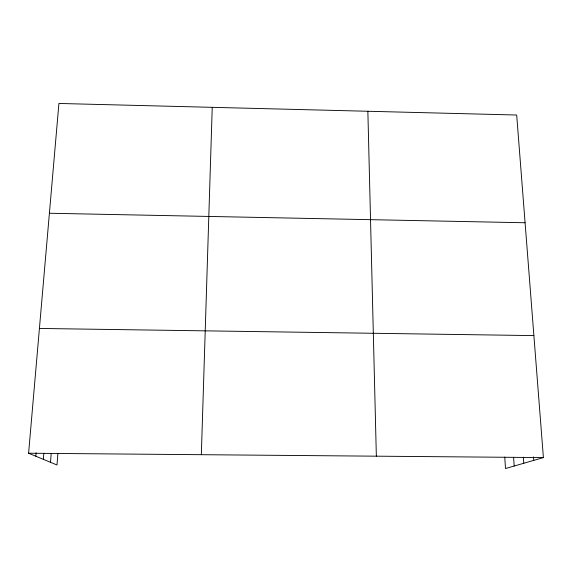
<?xml version="1.0" encoding="UTF-8"?>
<svg xmlns="http://www.w3.org/2000/svg" width="572" height="572" viewBox="0 0 572 572"><rect width="100%" height="100%" fill="white"/><g stroke="black" fill="none" stroke-linecap="round" stroke-linejoin="round"><path stroke-width="0.86" d="M201.337 454.697L212.233 107.336M57.865 453.725L56.993 464.986L28.6 453.231L58.916 103.46L516.688 115.022L543.4 457.593L505.505 468.539L504.754 457.064M50.5 462.298L51.187 453.675M43.329 459.33L43.815 453.303M35.843 456.227L36.129 452.788M28.6 453.231L543.4 457.593M39.418 328.45L533.883 335.6M49.399 213.249L525.089 222.758M533.497 456.892L533.762 460.381M523.344 457.15L523.78 463.263M513.592 457.264L514.192 466.03M367.86 111.268L376.347 456.177"/></g></svg>
